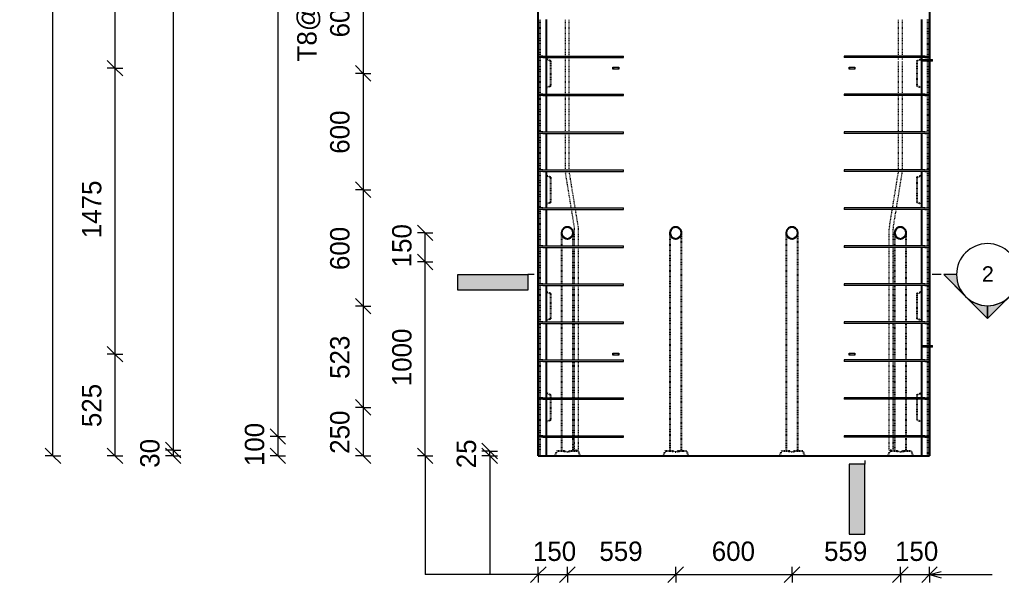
# Model space of a CAD drawing. Header units: millimetres. Extents: x 8200 to 32775, y -2059 to 19057.
# Drawn here: x 8200 to 13265, y -2047 to 855 of the extents above; entities that cross this region are included whole.
import ezdxf

# ---------------------------------------------------------------- set-up
doc = ezdxf.new("R2010")
doc.units = ezdxf.units.MM
doc.linetypes.add('Dash', pattern=[6.36, 3.18, -3.18])
for name, color, linetype, lineweight in [('A-ANNO-DIMS', 211, 'Continuous', 9), ('A-ANNO-DIMS-40', 211, 'Continuous', 9), ('A-DETL-THIN', 151, 'Continuous', 18), ('A-GENM', 13, 'Continuous', 18), ('A-WALL', 113, 'Continuous', 25), ('A-WALL-HDLN', 110, 'Dash', 25), ('G-ANNO-SYMB', 111, 'Continuous', 9), ('G-ANNO-TEXT', 231, 'Continuous', 9), ('S-RBAR', 171, 'Continuous', 18)]:
    doc.layers.add(name, color=color, linetype=linetype, lineweight=lineweight)
doc.styles.add('Arial', font='arial.ttf', dxfattribs={"height": 80})
doc.styles.add('Nirmala UI Semilight', font='NirmalaS.ttf', dxfattribs={"height": 100})
doc.dimstyles.new('Arrow_Filled_-_2_5_NI_UI', dxfattribs={"dimscale": 304.8, "dimtxt": 104.736395, "dimasz": 0.262467, "dimexe": 0.131234, "dimexo": 0.0625, "dimgap": 0.131234, "dimtad": 1, "dimdec": 0, "dimzin": 0, "dimdsep": 46, "dimtxsty": 'Nirmala UI Semilight', "dimblk1": 'OBLIQUE', "dimblk2": 'OBLIQUE', "dimsah": 1, "dimcen": 0.09, "dimazin": 0, "dimtfac": 1, "dimtdec": 4, "dimtix": 1, "dimtmove": 0, "dimatfit": 3, "dimfxl": 0.131234, "dimfxlon": 1, "dimtvp": 1, "dimtolj": 1, "dimtzin": 0, "dimarcsym": 2})

# ---------------------------------------------------------------- blocks, each defined once
blk = doc.blocks.new('RR spread anchor face based - RR-SA-2_5-150-1726819-Elevation Front')
at = {"layer": 'A-GENM'}
for p, q in [((11260.8, 3140), (11263.3, 3140)), ((11260.8, 3130), (11260.8, 3140)), ((11263.3, 3140), (11288.3, 3140)), ((11263.3, 3140), (11263.3, 3130)), ((11288.3, 3140), (11290.8, 3140)), ((11288.3, 3140), (11288.3, 3130)), ((11290.8, 3140), (11290.8, 3130)), ((11263.3, 3130), (11260.8, 3130)), ((11288.3, 3130), (11263.3, 3130)), ((11290.8, 3130), (11288.3, 3130))]:
    blk.add_line(p, q, dxfattribs=at)
blk = doc.blocks.new('RR spread anchor face based - RR-SA-3_0-200-V1-Elevation Front')
at = {"layer": 'A-GENM'}
for p, q in [((12853.9, 3140), (12903.8, 3140)), ((12903.8, 3140), (12908.8, 3140)), ((12903.8, 3130), (12903.8, 3140)), ((12908.8, 3130), (12908.8, 3140)), ((12903.8, 3130), (12853.9, 3130)), ((12908.8, 3130), (12903.8, 3130))]:
    blk.add_line(p, q, dxfattribs=at)
blk = doc.blocks.new('RR spread anchor face based - RR-SA-3_0-200-V2-Elevation Front')
at = {"layer": 'A-GENM'}
for p, q in [((12853.8, -825.1), (12903.8, -825.1)), ((12903.8, -835.1), (12853.8, -835.1)), ((12903.8, -825.1), (12908.8, -825.1)), ((12903.8, -835.1), (12903.8, -825.1)), ((12908.8, -835.1), (12903.8, -835.1)), ((12908.8, -835.1), (12908.8, -825.1))]:
    blk.add_line(p, q, dxfattribs=at)
blk = doc.blocks.new('Detail View - M_Section Tail - Filled Horizontal-14034-Elevation Front')
at = {"layer": 'G-ANNO-SYMB'}
blk.add_hatch(color=256, dxfattribs=at).paths.add_polyline_path([(10821, -540.3), (10821, -460.3), (10461, -460.3), (10461, -540.3)])
for p, q in [((10461, -540.3), (10461, -460.3)), ((10461, -460.3), (10821, -460.3)), ((10821, -460.3), (10821, -540.3)), ((10821, -540.3), (10461, -540.3))]:
    blk.add_line(p, q, dxfattribs=at)
blk = doc.blocks.new('Detail View - M_Section Head - Filled SHOP DWG-1002450-Elevation Front')
at = {"layer": 'G-ANNO-SYMB'}
h = blk.add_hatch(color=256, dxfattribs=at)
edge = h.paths.add_edge_path()
edge.add_line((12967.1, -460.3), (13033.4, -460.3))
edge.add_arc((13193.4, -460.3), 160, 180, 225)
edge.add_line((13080.2, -573.5), (12967.1, -460.3))
h = blk.add_hatch(color=256, dxfattribs=at)
edge = h.paths.add_edge_path()
edge.add_line((13419.6, -460.3), (13306.5, -573.5))
edge.add_arc((13193.4, -460.3), 160, 315, 360)
edge.add_line((13353.4, -460.3), (13419.6, -460.3))
h = blk.add_hatch(color=256, dxfattribs=at)
edge = h.paths.add_edge_path()
edge.add_line((13193.4, -686.6), (13080.2, -573.5))
edge.add_arc((13193.4, -460.3), 160, 225, 270)
edge.add_line((13193.4, -620.3), (13193.4, -686.6))
h = blk.add_hatch(color=256, dxfattribs=at)
edge = h.paths.add_edge_path()
edge.add_line((13193.4, -686.6), (13193.4, -620.3))
edge.add_arc((13193.4, -460.3), 160, 270, 315)
edge.add_line((13306.5, -573.5), (13193.4, -686.6))
for p, q in [((13193.4, -686.6), (12967.1, -460.3)), ((13033.4, -460.3), (12967.1, -460.3)), ((12967.1, -460.3), (13080.2, -573.5)), ((13033.4, -460.3), (12967.1, -460.3)), ((13193.4, -686.6), (13419.6, -460.3)), ((13306.5, -573.5), (13419.6, -460.3)), ((13353.4, -460.3), (13419.6, -460.3)), ((13419.6, -460.3), (13353.4, -460.3)), ((13080.2, -573.5), (13193.4, -686.6)), ((13193.4, -686.6), (13306.5, -573.5)), ((13193.4, -620.3), (13193.4, -686.6)), ((13193.4, -686.6), (13193.4, -620.3))]:
    blk.add_line(p, q, dxfattribs=at)
for start, end in [(360, 180), (180, 360), (180, 225), (315, 0), (225, 270), (270, 315)]:
    blk.add_arc((13193.4, -460.3), 160, start, end, dxfattribs=at)
blk = doc.blocks.new('DIMBLOCK13-Elevation Front')
at = {"layer": 'A-ANNO-DIMS-40'}
for p, q in [((10875.8, -2007.2), (10915.8, -1967.2)), ((10875.8, -2007.2), (10875.8, -1967.2)), ((11025.8, -2007.2), (11065.8, -1967.2)), ((11025.8, -2007.2), (11025.8, -1967.2)), ((10875.8, -2007.2), (10835.8, -2047.2)), ((10875.8, -2007.2), (11025.8, -2007.2)), ((10875.8, -2007.2), (10875.8, -2047.2)), ((11025.8, -2007.2), (10985.8, -2047.2)), ((11025.8, -2007.2), (11025.8, -2047.2))]:
    blk.add_line(p, q, dxfattribs=at)
at = {"layer": 'A-ANNO-DIMS-40', "color": 0, "insert": (10848, -1836.8), "char_height": 100, "width": 246.797, "attachment_point": 1, "line_spacing_factor": 1.142579, "style": 'Nirmala UI Semilight'}
blk.add_mtext('150', dxfattribs=at)
blk = doc.blocks.new('_Oblique')
at = {"color": 0, "linetype": 'ByBlock', "lineweight": -2}
blk.add_line((-0.5, -0.5), (0.5, 0.5), dxfattribs=at)
blk = doc.blocks.new('DIMBLOCK14-Elevation Front')
at = {"layer": 'A-ANNO-DIMS-40'}
for p, q in [((11025.8, -2007.2), (11065.8, -1967.2)), ((11025.8, -2007.2), (11025.8, -1967.2)), ((11584.8, -2007.2), (11624.8, -1967.2)), ((11584.8, -2007.2), (11584.8, -1967.2)), ((11025.8, -2007.2), (10985.8, -2047.2)), ((11025.8, -2007.2), (11584.8, -2007.2)), ((11025.8, -2007.2), (11025.8, -2047.2)), ((11584.8, -2007.2), (11544.8, -2047.2)), ((11584.8, -2007.2), (11584.8, -2047.2))]:
    blk.add_line(p, q, dxfattribs=at)
at = {"layer": 'A-ANNO-DIMS-40', "color": 0, "insert": (11191, -1836.8), "char_height": 100, "width": 274.219, "attachment_point": 1, "line_spacing_factor": 1.142579, "style": 'Nirmala UI Semilight'}
blk.add_mtext('559', dxfattribs=at)
blk = doc.blocks.new('DIMBLOCK15-Elevation Front')
at = {"layer": 'A-ANNO-DIMS-40'}
for p, q in [((11584.8, -2007.2), (11624.8, -1967.2)), ((11584.8, -2007.2), (11584.8, -1967.2)), ((12184.8, -2007.2), (12224.8, -1967.2)), ((12184.8, -2007.2), (12184.8, -1967.2)), ((11584.8, -2007.2), (11544.8, -2047.2)), ((11584.8, -2007.2), (12184.8, -2007.2)), ((11584.8, -2007.2), (11584.8, -2047.2)), ((12184.8, -2007.2), (12144.8, -2047.2)), ((12184.8, -2007.2), (12184.8, -2047.2))]:
    blk.add_line(p, q, dxfattribs=at)
at = {"layer": 'A-ANNO-DIMS-40', "color": 0, "insert": (11770.5, -1836.8), "char_height": 100, "width": 274.219, "attachment_point": 1, "line_spacing_factor": 1.142579, "style": 'Nirmala UI Semilight'}
blk.add_mtext('600', dxfattribs=at)
blk = doc.blocks.new('DIMBLOCK16-Elevation Front')
at = {"layer": 'A-ANNO-DIMS-40'}
for p, q in [((12184.8, -2007.2), (12224.8, -1967.2)), ((12184.8, -2007.2), (12184.8, -1967.2)), ((12743.8, -2007.2), (12783.8, -1967.2)), ((12743.8, -2007.2), (12743.8, -1967.2)), ((12184.8, -2007.2), (12144.8, -2047.2)), ((12184.8, -2007.2), (12743.8, -2007.2)), ((12184.8, -2007.2), (12184.8, -2047.2)), ((12743.8, -2007.2), (12703.8, -2047.2)), ((12743.8, -2007.2), (12743.8, -2047.2))]:
    blk.add_line(p, q, dxfattribs=at)
at = {"layer": 'A-ANNO-DIMS-40', "color": 0, "insert": (12350, -1836.8), "char_height": 100, "width": 274.219, "attachment_point": 1, "line_spacing_factor": 1.142579, "style": 'Nirmala UI Semilight'}
blk.add_mtext('559', dxfattribs=at)
blk = doc.blocks.new('DIMBLOCK17-Elevation Front')
at = {"layer": 'A-ANNO-DIMS-40'}
for p, q in [((12743.8, -2007.2), (12783.8, -1967.2)), ((12743.8, -2007.2), (12743.8, -1967.2)), ((12893.8, -2007.2), (12933.8, -1967.2)), ((12893.8, -2007.2), (12893.8, -1967.2)), ((12743.8, -2007.2), (12703.8, -2047.2)), ((12743.8, -2007.2), (12893.8, -2007.2)), ((12743.8, -2007.2), (12743.8, -2047.2)), ((12893.8, -2007.2), (12853.8, -2047.2)), ((12893.8, -2007.2), (12893.8, -2047.2))]:
    blk.add_line(p, q, dxfattribs=at)
at = {"layer": 'A-ANNO-DIMS-40', "color": 0, "insert": (12716, -1836.8), "char_height": 100, "width": 246.797, "attachment_point": 1, "line_spacing_factor": 1.142579, "style": 'Nirmala UI Semilight'}
blk.add_mtext('150', dxfattribs=at)
blk = doc.blocks.new('DIMBLOCK18-Elevation Front')
at = {"layer": 'A-ANNO-DIMS-40'}
for p, q in [((8372.1, 3700), (8332.1, 3740)), ((8372.1, 3700), (8332.1, 3700)), ((8372.1, -1395), (8372.1, 3700)), ((8372.1, 3700), (8412.1, 3660)), ((8372.1, 3700), (8412.1, 3700)), ((8372.1, -1395), (8332.1, -1355)), ((8372.1, -1395), (8332.1, -1395)), ((8372.1, -1395), (8412.1, -1435)), ((8372.1, -1395), (8412.1, -1395))]:
    blk.add_line(p, q, dxfattribs=at)
at = {"layer": 'A-ANNO-DIMS-40', "color": 0, "insert": (8201.7, 1000.2), "char_height": 100, "width": 365.625, "attachment_point": 1, "rotation": 90, "line_spacing_factor": 1.142579, "style": 'Nirmala UI Semilight'}
blk.add_mtext('5095', dxfattribs=at)
blk = doc.blocks.new('DIMBLOCK21-Elevation Front')
at = {"layer": 'A-ANNO-DIMS-40'}
for p, q in [((8692.1, 1660), (8652.1, 1700)), ((8692.1, 1660), (8652.1, 1660)), ((8692.1, 1660), (8692.1, 604.9)), ((8692.1, 1660), (8732.1, 1620)), ((8692.1, 1660), (8732.1, 1660)), ((8692.1, 604.9), (8652.1, 644.9)), ((8692.1, 604.9), (8652.1, 604.9)), ((8692.1, 604.9), (8732.1, 564.9)), ((8692.1, 604.9), (8732.1, 604.9))]:
    blk.add_line(p, q, dxfattribs=at)
at = {"layer": 'A-ANNO-DIMS-40', "color": 0, "insert": (8521.7, 991.5), "char_height": 100, "width": 338.203, "attachment_point": 1, "rotation": 90, "line_spacing_factor": 1.142579, "style": 'Nirmala UI Semilight'}
blk.add_mtext('1055', dxfattribs=at)
blk = doc.blocks.new('DIMBLOCK22-Elevation Front')
at = {"layer": 'A-ANNO-DIMS-40'}
for p, q in [((8692.1, 604.9), (8652.1, 644.9)), ((8692.1, 604.9), (8652.1, 604.9)), ((8692.1, 604.9), (8692.1, -870.1)), ((8692.1, 604.9), (8732.1, 564.9)), ((8692.1, 604.9), (8732.1, 604.9)), ((8692.1, -870.1), (8652.1, -830.1)), ((8692.1, -870.1), (8652.1, -870.1)), ((8692.1, -870.1), (8732.1, -910.1)), ((8692.1, -870.1), (8732.1, -870.1))]:
    blk.add_line(p, q, dxfattribs=at)
at = {"layer": 'A-ANNO-DIMS-40', "color": 0, "insert": (8521.7, -272.6), "char_height": 100, "width": 335.918, "attachment_point": 1, "rotation": 90, "line_spacing_factor": 1.142579, "style": 'Nirmala UI Semilight'}
blk.add_mtext('1475', dxfattribs=at)
blk = doc.blocks.new('DIMBLOCK23-Elevation Front')
at = {"layer": 'A-ANNO-DIMS-40'}
for p, q in [((8692.1, -870.1), (8652.1, -830.1)), ((8692.1, -870.1), (8652.1, -870.1)), ((8692.1, -870.1), (8692.1, -1395)), ((8692.1, -870.1), (8732.1, -910.1)), ((8692.1, -870.1), (8732.1, -870.1)), ((8692.1, -1395), (8652.1, -1355)), ((8692.1, -1395), (8652.1, -1395)), ((8692.1, -1395), (8732.1, -1435)), ((8692.1, -1395), (8732.1, -1395))]:
    blk.add_line(p, q, dxfattribs=at)
at = {"layer": 'A-ANNO-DIMS-40', "color": 0, "insert": (8521.7, -1246.8), "char_height": 100, "width": 274.219, "attachment_point": 1, "rotation": 90, "line_spacing_factor": 1.142579, "style": 'Nirmala UI Semilight'}
blk.add_mtext('525', dxfattribs=at)
blk = doc.blocks.new('DIMBLOCK24-Elevation Front')
at = {"layer": 'A-ANNO-DIMS-40'}
for p, q in [((10292.1, -395), (10252.1, -355)), ((10292.1, -395), (10252.1, -395)), ((10292.1, -1395), (10292.1, -395)), ((10292.1, -395), (10332.1, -435)), ((10292.1, -395), (10332.1, -395)), ((10292.1, -1395), (10252.1, -1355)), ((10292.1, -1395), (10252.1, -1395)), ((10292.1, -1395), (10332.1, -1435)), ((10292.1, -1395), (10332.1, -1395))]:
    blk.add_line(p, q, dxfattribs=at)
at = {"layer": 'A-ANNO-DIMS-40', "color": 0, "insert": (10121.7, -1035.9), "char_height": 100, "width": 338.203, "attachment_point": 1, "rotation": 90, "line_spacing_factor": 1.142579, "style": 'Nirmala UI Semilight'}
blk.add_mtext('1000', dxfattribs=at)
blk = doc.blocks.new('DIMBLOCK25-Elevation Front')
at = {"layer": 'A-ANNO-DIMS-40'}
for p, q in [((10292.1, -245), (10252.1, -205)), ((10292.1, -245), (10252.1, -245)), ((10292.1, -395), (10292.1, -245)), ((10292.1, -245), (10332.1, -285)), ((10292.1, -245), (10332.1, -245)), ((10292.1, -395), (10252.1, -355)), ((10292.1, -395), (10252.1, -395)), ((10292.1, -395), (10332.1, -435)), ((10292.1, -395), (10332.1, -395))]:
    blk.add_line(p, q, dxfattribs=at)
at = {"layer": 'A-ANNO-DIMS-40', "color": 0, "insert": (10121.7, -422.8), "char_height": 100, "width": 246.797, "attachment_point": 1, "rotation": 90, "line_spacing_factor": 1.142579, "style": 'Nirmala UI Semilight'}
blk.add_mtext('150', dxfattribs=at)
blk = doc.blocks.new('DIMBLOCK26-Elevation Front')
at = {"layer": 'A-ANNO-DIMS-40'}
for p, q in [((10625, -1370), (10585, -1330)), ((10625, -1395), (10585, -1355)), ((10625, -1370), (10585, -1370)), ((10625, -1395), (10585, -1395)), ((10625, -1395), (10625, -1370)), ((10625, -1370), (10665, -1410)), ((10625, -1370), (10665, -1370)), ((10625, -1395), (10665, -1435)), ((10625, -1395), (10665, -1395))]:
    blk.add_line(p, q, dxfattribs=at)
at = {"layer": 'A-ANNO-DIMS-40', "color": 0, "insert": (10454.5, -1458.7), "char_height": 100, "width": 182.813, "attachment_point": 1, "rotation": 90, "line_spacing_factor": 1.142579, "style": 'Nirmala UI Semilight'}
blk.add_mtext('25', dxfattribs=at)
blk = doc.blocks.new('DIMBLOCK28-Elevation Front')
at = {"layer": 'A-ANNO-DIMS-40'}
for p, q in [((9532.1, 3600), (9492.1, 3640)), ((9532.1, 3600), (9492.1, 3600)), ((9532.1, 3600), (9532.1, -1295)), ((9532.1, 3600), (9572.1, 3560)), ((9532.1, 3600), (9572.1, 3600)), ((9532.1, -1295), (9492.1, -1255)), ((9532.1, -1295), (9492.1, -1295)), ((9532.1, -1295), (9572.1, -1335)), ((9532.1, -1295), (9572.1, -1295))]:
    blk.add_line(p, q, dxfattribs=at)
at = {"layer": 'A-ANNO-DIMS-40', "color": 0, "char_height": 100, "attachment_point": 1, "rotation": 90, "line_spacing_factor": 1.142579, "style": 'Nirmala UI Semilight'}
for s, insert, width in [('T8@200mm C/C', (9632.1, 639.3), 1231.7), ('4895', (9361.7, 999.2), 367.91)]:
    blk.add_mtext(s, dxfattribs=dict(at, insert=insert, width=width))
blk = doc.blocks.new('DIMBLOCK29-Elevation Front')
at = {"layer": 'A-ANNO-DIMS-40'}
for p, q in [((9532.1, -1295), (9492.1, -1255)), ((9532.1, -1295), (9492.1, -1295)), ((9532.1, -1295), (9532.1, -1395)), ((9532.1, -1295), (9572.1, -1335)), ((9532.1, -1295), (9572.1, -1295)), ((9532.1, -1395), (9492.1, -1355)), ((9532.1, -1395), (9492.1, -1395)), ((9532.1, -1395), (9572.1, -1435)), ((9532.1, -1395), (9572.1, -1395))]:
    blk.add_line(p, q, dxfattribs=at)
at = {"layer": 'A-ANNO-DIMS-40', "color": 0, "insert": (9361.7, -1447.8), "char_height": 100, "width": 246.797, "attachment_point": 1, "rotation": 90, "line_spacing_factor": 1.142579, "style": 'Nirmala UI Semilight'}
blk.add_mtext('100', dxfattribs=at)
blk = doc.blocks.new('DIMBLOCK48-Elevation Front')
at = {"layer": 'A-ANNO-DIMS-40'}
for p, q in [((9972.1, 1177.5), (9932.1, 1217.5)), ((9972.1, 1177.5), (9932.1, 1177.5)), ((9972.1, 1177.5), (9972.1, 577.5)), ((9972.1, 1177.5), (10012.1, 1137.5)), ((9972.1, 1177.5), (10012.1, 1177.5)), ((9972.1, 577.5), (9932.1, 617.5)), ((9972.1, 577.5), (9932.1, 577.5)), ((9972.1, 577.5), (10012.1, 537.5)), ((9972.1, 577.5), (10012.1, 577.5))]:
    blk.add_line(p, q, dxfattribs=at)
at = {"layer": 'A-ANNO-DIMS-40', "color": 0, "insert": (9801.7, 763.2), "char_height": 100, "width": 274.219, "attachment_point": 1, "rotation": 90, "line_spacing_factor": 1.142579, "style": 'Nirmala UI Semilight'}
blk.add_mtext('600', dxfattribs=at)
blk = doc.blocks.new('DIMBLOCK49-Elevation Front')
at = {"layer": 'A-ANNO-DIMS-40'}
for p, q in [((9972.1, 577.5), (9932.1, 617.5)), ((9972.1, 577.5), (9932.1, 577.5)), ((9972.1, 577.5), (9972.1, -22.5)), ((9972.1, 577.5), (10012.1, 537.5)), ((9972.1, 577.5), (10012.1, 577.5)), ((9972.1, -22.5), (9932.1, 17.5)), ((9972.1, -22.5), (9932.1, -22.5)), ((9972.1, -22.5), (10012.1, -62.5)), ((9972.1, -22.5), (10012.1, -22.5))]:
    blk.add_line(p, q, dxfattribs=at)
at = {"layer": 'A-ANNO-DIMS-40', "color": 0, "insert": (9801.7, 163.2), "char_height": 100, "width": 274.219, "attachment_point": 1, "rotation": 90, "line_spacing_factor": 1.142579, "style": 'Nirmala UI Semilight'}
blk.add_mtext('600', dxfattribs=at)
blk = doc.blocks.new('DIMBLOCK50-Elevation Front')
at = {"layer": 'A-ANNO-DIMS-40'}
for p, q in [((9972.1, -22.5), (9932.1, 17.5)), ((9972.1, -22.5), (9932.1, -22.5)), ((9972.1, -22.5), (9972.1, -622.5)), ((9972.1, -22.5), (10012.1, -62.5)), ((9972.1, -22.5), (10012.1, -22.5)), ((9972.1, -622.5), (9932.1, -582.5)), ((9972.1, -622.5), (9932.1, -622.5)), ((9972.1, -622.5), (10012.1, -662.5)), ((9972.1, -622.5), (10012.1, -622.5))]:
    blk.add_line(p, q, dxfattribs=at)
at = {"layer": 'A-ANNO-DIMS-40', "color": 0, "insert": (9801.7, -436.8), "char_height": 100, "width": 274.219, "attachment_point": 1, "rotation": 90, "line_spacing_factor": 1.142579, "style": 'Nirmala UI Semilight'}
blk.add_mtext('600', dxfattribs=at)
blk = doc.blocks.new('DIMBLOCK51-Elevation Front')
at = {"layer": 'A-ANNO-DIMS-40'}
for p, q in [((9972.1, -622.5), (9932.1, -582.5)), ((9972.1, -622.5), (9932.1, -622.5)), ((9972.1, -622.5), (9972.1, -1145)), ((9972.1, -622.5), (10012.1, -662.5)), ((9972.1, -622.5), (10012.1, -622.5)), ((9972.1, -1145), (9932.1, -1105)), ((9972.1, -1145), (9932.1, -1145)), ((9972.1, -1145), (10012.1, -1185)), ((9972.1, -1145), (10012.1, -1145))]:
    blk.add_line(p, q, dxfattribs=at)
at = {"layer": 'A-ANNO-DIMS-40', "color": 0, "insert": (9801.7, -998), "char_height": 100, "width": 274.219, "attachment_point": 1, "rotation": 90, "line_spacing_factor": 1.142579, "style": 'Nirmala UI Semilight'}
blk.add_mtext('523', dxfattribs=at)
blk = doc.blocks.new('DIMBLOCK52-Elevation Front')
at = {"layer": 'A-ANNO-DIMS-40'}
for p, q in [((9972.1, -1145), (9932.1, -1105)), ((9972.1, -1145), (9932.1, -1145)), ((9972.1, -1145), (9972.1, -1395)), ((9972.1, -1145), (10012.1, -1185)), ((9972.1, -1145), (10012.1, -1145)), ((9972.1, -1395), (9932.1, -1355)), ((9972.1, -1395), (9932.1, -1395)), ((9972.1, -1395), (10012.1, -1435)), ((9972.1, -1395), (10012.1, -1395))]:
    blk.add_line(p, q, dxfattribs=at)
at = {"layer": 'A-ANNO-DIMS-40', "color": 0, "insert": (9801.7, -1384.3), "char_height": 100, "width": 274.219, "attachment_point": 1, "rotation": 90, "line_spacing_factor": 1.142579, "style": 'Nirmala UI Semilight'}
blk.add_mtext('250', dxfattribs=at)
blk = doc.blocks.new('DIMBLOCK59-Elevation Front')
at = {"layer": 'A-ANNO-DIMS-40'}
for p, q in [((8992.1, 3700), (8952.1, 3740)), ((8992.1, 3700), (8952.1, 3700)), ((8992.1, 3700), (8992.1, -1365)), ((8992.1, 3700), (9032.1, 3660)), ((8992.1, 3700), (9032.1, 3700)), ((8992.1, -1365), (8952.1, -1325)), ((8992.1, -1365), (8952.1, -1365)), ((8992.1, -1365), (9032.1, -1405)), ((8992.1, -1365), (9032.1, -1365))]:
    blk.add_line(p, q, dxfattribs=at)
at = {"layer": 'A-ANNO-DIMS-40', "color": 0, "insert": (8821.7, 1015.2), "char_height": 100, "width": 365.625, "attachment_point": 1, "rotation": 90, "line_spacing_factor": 1.142579, "style": 'Nirmala UI Semilight'}
blk.add_mtext('5065', dxfattribs=at)
blk = doc.blocks.new('DIMBLOCK60-Elevation Front')
at = {"layer": 'A-ANNO-DIMS-40'}
for p, q in [((8992.1, -1365), (8952.1, -1325)), ((8992.1, -1395), (8952.1, -1355)), ((8992.1, -1365), (8952.1, -1365)), ((8992.1, -1365), (8992.1, -1395)), ((8992.1, -1365), (9032.1, -1405)), ((8992.1, -1365), (9032.1, -1365)), ((8992.1, -1395), (8952.1, -1395)), ((8992.1, -1395), (9032.1, -1435)), ((8992.1, -1395), (9032.1, -1395))]:
    blk.add_line(p, q, dxfattribs=at)
at = {"layer": 'A-ANNO-DIMS-40', "color": 0, "insert": (8821.7, -1456.2), "char_height": 100, "width": 182.813, "attachment_point": 1, "rotation": 90, "line_spacing_factor": 1.142579, "style": 'Nirmala UI Semilight'}
blk.add_mtext('30', dxfattribs=at)

msp = doc.modelspace()

# ---------------------------------------------------------------- linework, layer by layer
at = {"layer": 'A-DETL-THIN'}
for p, q in [((10292.1, -1395), (10292.1, -2007.2)), ((10625, -1395), (10625, -2007.2)), ((10875.8, -2007.2), (10292.1, -2007.2))]:
    msp.add_line(p, q, dxfattribs=at)
at = {"layer": 'A-WALL'}
for p, q in [((10875.8, -1395), (10875.8, 3660)), ((12893.8, 1655), (12893.8, 649.9)), ((10915.8, 854.8), (10915.8, 667)), ((12853.8, 667), (12853.8, 854.8)), ((10915.8, 659), (10915.8, 471.2)), ((12853.8, 471.2), (12853.8, 659)), ((12893.8, 639.9), (12893.8, -825.1)), ((10915.8, 463.2), (10915.8, 275.4)), ((12853.8, 275.4), (12853.8, 463.2)), ((10915.8, 267.4), (10915.8, 79.6)), ((12853.8, 79.6), (12853.8, 267.4)), ((10915.8, 71.6), (10915.8, -116.2)), ((12853.8, -116.2), (12853.8, 71.6)), ((10915.8, -124.2), (10915.8, -312)), ((12853.8, -312), (12853.8, -124.2)), ((10915.8, -320), (10915.8, -507.8)), ((12853.8, -507.8), (12853.8, -320)), ((10915.8, -515.8), (10915.8, -703.6)), ((12853.8, -703.6), (12853.8, -515.8)), ((10915.8, -711.6), (10915.8, -899.4)), ((12853.8, -899.4), (12853.8, -711.6)), ((12893.8, -835.1), (12893.8, -1395)), ((10915.8, -907.4), (10915.8, -1095.2)), ((12853.8, -1095.2), (12853.8, -907.4)), ((10915.8, -1103.2), (10915.8, -1291)), ((12853.8, -1291), (12853.8, -1103.2)), ((10915.8, -1299), (10915.8, -1395)), ((12853.8, -1395), (12853.8, -1299)), ((10875.8, -1395), (12893.8, -1395))]:
    msp.add_line(p, q, dxfattribs=at)
at = {"layer": 'A-WALL', "flags": 128}
for points in [[(11025.8, -215), (11010.8, -219), (10999.8, -230.1), (10995.8, -245)], [(10995.8, -245), (10999.8, -260), (11010.9, -271), (11025.8, -275)], [(11055.8, -245), (11051.8, -230), (11040.7, -219), (11025.8, -215)], [(11025.8, -275), (11040.8, -271), (11051.8, -259.9), (11055.8, -245)], [(11055.8, -250.1), (11055.8, -245.1), (11055.8, -245)], [(11584.8, -215), (11569.8, -219), (11558.8, -230.1), (11554.8, -245)], [(11554.8, -245), (11558.8, -260), (11569.9, -271), (11584.8, -275)], [(11614.8, -245), (11610.8, -230), (11599.7, -219), (11584.8, -215)], [(11584.8, -275), (11599.8, -271), (11610.8, -259.9), (11614.8, -245)], [(11614.8, -250.1), (11614.8, -245.1), (11614.8, -245)], [(12184.8, -215), (12169.8, -219), (12158.8, -230.1), (12154.8, -245)], [(12154.8, -245), (12158.8, -260), (12169.9, -271), (12184.8, -275)], [(12214.8, -245), (12210.8, -230), (12199.7, -219), (12184.8, -215)], [(12184.8, -275), (12199.8, -271), (12210.8, -259.9), (12214.8, -245)], [(12214.8, -250.1), (12214.8, -245.1), (12214.8, -245)], [(12743.8, -215), (12728.8, -219), (12717.8, -230.1), (12713.8, -245)], [(12713.8, -245), (12717.8, -260), (12728.9, -271), (12743.8, -275)], [(12773.8, -245), (12769.8, -230), (12758.7, -219), (12743.8, -215)], [(12743.8, -275), (12758.8, -271), (12769.8, -259.9), (12773.8, -245)], [(12773.8, -250.1), (12773.8, -245.1), (12773.8, -245)]]:
    msp.add_lwpolyline(points, dxfattribs=at)
at = {"layer": 'A-WALL'}
for centre, start, end in [((11025.8, -245), 150.6728, 179.6194), ((11025.8, -245), 180.4246, 209.7233), ((11025.8, -245), 120.8303, 149.6053), ((11025.8, -245), 90.7225, 119.4223), ((11025.8, -245), 61.0187, 89.2664), ((11025.8, -245), 30.8311, 59.6045), ((11025.8, -245), 0.3778, 29.7706), ((11025.8, -245), 330.719, 359.5722), ((11584.8, -245), 150.6728, 179.6194), ((11584.8, -245), 180.4246, 209.7233), ((11584.8, -245), 120.8303, 149.6053), ((11584.8, -245), 90.7225, 119.4223), ((11584.8, -245), 61.0187, 89.2664), ((11584.8, -245), 30.8311, 59.6045), ((11584.8, -245), 0.3778, 29.7706), ((11584.8, -245), 330.719, 359.5722), ((12184.8, -245), 150.6728, 179.6194), ((12184.8, -245), 180.4246, 209.7233), ((12184.8, -245), 120.8303, 149.6053), ((12184.8, -245), 90.7225, 119.4223), ((12184.8, -245), 61.0187, 89.2664), ((12184.8, -245), 30.8311, 59.6045), ((12184.8, -245), 0.3778, 29.7706), ((12184.8, -245), 330.719, 359.5722), ((12743.8, -245), 150.6728, 179.6194), ((12743.8, -245), 180.4246, 209.7233), ((12743.8, -245), 120.8303, 149.6053), ((12743.8, -245), 90.7225, 119.4223), ((12743.8, -245), 61.0187, 89.2664), ((12743.8, -245), 30.8311, 59.6045), ((12743.8, -245), 0.3778, 29.7706), ((12743.8, -245), 330.719, 359.5722), ((11025.8, -245), 210.813, 239.6231), ((11025.8, -245), 241.0171, 269.268), ((11025.8, -245), 270.7209, 299.4239), ((11025.8, -245), 300.812, 329.6241), ((11584.8, -245), 210.813, 239.6231), ((11584.8, -245), 241.0171, 269.268), ((11584.8, -245), 270.7209, 299.4239), ((11584.8, -245), 300.812, 329.6241), ((12184.8, -245), 210.813, 239.6231), ((12184.8, -245), 241.0171, 269.268), ((12184.8, -245), 270.7209, 299.4239), ((12184.8, -245), 300.812, 329.6241), ((12743.8, -245), 210.813, 239.6231), ((12743.8, -245), 241.0171, 269.268), ((12743.8, -245), 270.7209, 299.4239), ((12743.8, -245), 300.812, 329.6241)]:
    msp.add_arc(centre, 30, start, end, dxfattribs=at)
at = {"layer": 'A-WALL-HDLN'}
for p, q in [((10885.8, 667), (10885.8, 854.8)), ((12883.8, 854.8), (12883.8, 667)), ((10885.8, 471.2), (10885.8, 659)), ((12883.8, 659), (12883.8, 649.9)), ((10915.9, 652.5), (10940.8, 642.5)), ((10940.8, 512.5), (10940.8, 642.5)), ((12828.8, 642.5), (12853.8, 652.5)), ((12828.8, 642.5), (12828.8, 512.5)), ((12883.8, 649.8), (12883.8, 639.9)), ((12883.8, 639.8), (12883.8, 471.2)), ((12893.8, 649.8), (12893.8, 639.9)), ((10940.8, 512.5), (10915.9, 502.5)), ((12853.8, 502.5), (12828.8, 512.5)), ((10885.8, 275.4), (10885.8, 463.2)), ((12883.8, 463.2), (12883.8, 275.4)), ((10885.8, 79.6), (10885.8, 267.4)), ((12883.8, 267.4), (12883.8, 79.6)), ((10885.8, -116.2), (10885.8, 71.6)), ((10915.9, 52.5), (10940.8, 42.5)), ((12828.8, 42.5), (12853.8, 52.5)), ((12883.8, 71.6), (12883.8, -116.2)), ((10940.8, -87.5), (10940.8, 42.5)), ((12828.8, 42.5), (12828.8, -87.5)), ((10940.8, -87.5), (10915.9, -97.5)), ((12853.8, -97.5), (12828.8, -87.5)), ((10885.8, -312), (10885.8, -124.2)), ((12883.8, -124.2), (12883.8, -312)), ((10885.8, -507.8), (10885.8, -320)), ((10995.8, -335), (10995.8, -507.8)), ((11055.8, -507.8), (11055.8, -320)), ((11554.8, -335), (11554.8, -1370)), ((11614.8, -1370), (11614.8, -335)), ((12154.8, -335), (12154.8, -1370)), ((12214.8, -1370), (12214.8, -335)), ((12713.8, -335), (12713.8, -507.8)), ((12773.8, -507.8), (12773.8, -320)), ((12883.8, -320), (12883.8, -507.8)), ((10885.8, -703.6), (10885.8, -515.8)), ((10915.9, -547.5), (10940.8, -557.5)), ((10995.8, -515.8), (10995.8, -703.6)), ((11055.8, -703.6), (11055.8, -515.8)), ((12713.8, -515.8), (12713.8, -703.6)), ((12773.8, -703.6), (12773.8, -515.8)), ((12828.8, -557.5), (12853.8, -547.5)), ((12883.8, -515.8), (12883.8, -703.6)), ((10940.8, -687.5), (10940.8, -557.5)), ((12828.8, -557.5), (12828.8, -687.5)), ((10940.8, -687.5), (10915.9, -697.5)), ((12853.8, -697.5), (12828.8, -687.5)), ((10885.8, -899.4), (10885.8, -711.6)), ((10995.8, -711.6), (10995.8, -899.4)), ((11055.8, -899.4), (11055.8, -711.6)), ((12713.8, -711.6), (12713.8, -899.4)), ((12773.8, -899.4), (12773.8, -711.6)), ((12883.8, -711.6), (12883.8, -825.1)), ((12883.8, -825.2), (12883.8, -835.1)), ((12883.8, -835.2), (12883.8, -899.4)), ((12893.8, -825.2), (12893.8, -835.1)), ((10885.8, -1095.2), (10885.8, -907.4)), ((10995.8, -907.4), (10995.8, -1095.2)), ((11055.8, -1095.2), (11055.8, -907.4)), ((12713.8, -907.4), (12713.8, -1095.2)), ((12773.8, -1095.2), (12773.8, -907.4)), ((12883.8, -907.4), (12883.8, -1095.2)), ((10885.8, -1291), (10885.8, -1103.2)), ((10915.9, -1070), (10940.8, -1080)), ((10940.8, -1095.2), (10940.8, -1080)), ((10940.8, -1210), (10940.8, -1103.2)), ((10995.8, -1103.2), (10995.8, -1291)), ((11055.8, -1291), (11055.8, -1103.2)), ((12713.8, -1103.2), (12713.8, -1291)), ((12773.8, -1291), (12773.8, -1103.2)), ((12828.8, -1080), (12853.8, -1070)), ((12828.8, -1080), (12828.8, -1095.2)), ((12828.8, -1103.2), (12828.8, -1210)), ((12883.8, -1103.2), (12883.8, -1291)), ((10940.8, -1210), (10915.9, -1220)), ((12853.8, -1220), (12828.8, -1210)), ((10885.8, -1395), (10885.8, -1299)), ((10995.8, -1299), (10995.8, -1370)), ((11055.8, -1370), (11055.8, -1299)), ((12713.8, -1299), (12713.8, -1370)), ((12773.8, -1370), (12773.8, -1299)), ((12883.8, -1299), (12883.8, -1395)), ((10970.8, -1370), (10960.8, -1395)), ((11013.8, -1370), (10970.8, -1370)), ((11007.2, -1370), (11013.8, -1370)), ((11037.8, -1370), (11044.4, -1370)), ((11080.8, -1370), (11037.8, -1370)), ((11080.8, -1370), (11090.8, -1395)), ((11529.8, -1370), (11519.8, -1395)), ((11572.8, -1370), (11529.8, -1370)), ((11566.2, -1370), (11572.8, -1370)), ((11596.8, -1370), (11603.4, -1370)), ((11639.8, -1370), (11596.8, -1370)), ((11639.8, -1370), (11649.8, -1395)), ((12129.8, -1370), (12119.8, -1395)), ((12172.8, -1370), (12129.8, -1370)), ((12166.2, -1370), (12172.8, -1370)), ((12196.8, -1370), (12203.4, -1370)), ((12239.8, -1370), (12196.8, -1370)), ((12239.8, -1370), (12249.8, -1395)), ((12688.8, -1370), (12678.8, -1395)), ((12731.8, -1370), (12688.8, -1370)), ((12725.2, -1370), (12731.8, -1370)), ((12755.8, -1370), (12762.4, -1370)), ((12798.8, -1370), (12755.8, -1370)), ((12798.8, -1370), (12808.8, -1395))]:
    msp.add_line(p, q, dxfattribs=at)
at = {"layer": 'A-WALL-HDLN', "flags": 128}
for points in [[(10995.8, -245.4), (10995.8, -249.1), (10995.8, -261), (10995.8, -279.7), (10995.8, -303.4), (10995.8, -312)], [(11055.8, -312), (11055.8, -308.1), (11055.8, -283.7), (11055.8, -264), (11055.8, -250.7), (11055.8, -250.1)], [(11554.8, -245.4), (11554.8, -249.1), (11554.8, -261), (11554.8, -279.7), (11554.8, -303.4), (11554.8, -330), (11554.8, -335)], [(11614.8, -335), (11614.8, -308.1), (11614.8, -283.7), (11614.8, -264), (11614.8, -250.7), (11614.8, -250.1)], [(12154.8, -245.4), (12154.8, -249.1), (12154.8, -261), (12154.8, -279.7), (12154.8, -303.4), (12154.8, -330), (12154.8, -335)], [(12214.8, -335), (12214.8, -308.1), (12214.8, -283.7), (12214.8, -264), (12214.8, -250.7), (12214.8, -250.1)], [(12713.8, -245.4), (12713.8, -249.1), (12713.8, -261), (12713.8, -279.7), (12713.8, -303.4), (12713.8, -312)], [(12773.8, -312), (12773.8, -308.1), (12773.8, -283.7), (12773.8, -264), (12773.8, -250.7), (12773.8, -250.1)], [(10995.8, -320), (10995.8, -330), (10995.8, -335)], [(12713.8, -320), (12713.8, -330), (12713.8, -335)], [(11025.8, -1376.3), (11022.7, -1375.9), (11019.7, -1374.7), (11016.7, -1372.7), (11013.8, -1370)], [(11037.8, -1370), (11034.9, -1372.7), (11031.9, -1374.7), (11028.9, -1375.9), (11025.8, -1376.3)], [(11584.8, -1376.3), (11581.7, -1375.9), (11578.7, -1374.7), (11575.7, -1372.7), (11572.8, -1370)], [(11596.8, -1370), (11593.9, -1372.7), (11590.9, -1374.7), (11587.9, -1375.9), (11584.8, -1376.3)], [(12184.8, -1376.3), (12181.7, -1375.9), (12178.7, -1374.7), (12175.7, -1372.7), (12172.8, -1370)], [(12196.8, -1370), (12193.9, -1372.7), (12190.9, -1374.7), (12187.9, -1375.9), (12184.8, -1376.3)], [(12743.8, -1376.3), (12740.7, -1375.9), (12737.7, -1374.7), (12734.7, -1372.7), (12731.8, -1370)], [(12755.8, -1370), (12752.9, -1372.7), (12749.9, -1374.7), (12746.9, -1375.9), (12743.8, -1376.3)]]:
    msp.add_lwpolyline(points, dxfattribs=at)
at = {"layer": 'G-ANNO-SYMB'}
for p, q in [((10854.2, -460.3), (10821, -460.3)), ((12953.4, -460.3), (12907.8, -460.3)), ((12559.7, -1419.1), (12559.7, -1438.1))]:
    msp.add_line(p, q, dxfattribs=at)
at = {"layer": 'G-ANNO-TEXT', "color": 10}
for q in [(12953.6, -1991.4), (12953.6, -2023.6), (13216.6, -2007.5)]:
    msp.add_line((12893.6, -2007.5), q, dxfattribs=at)
at = {"layer": 'S-RBAR', "linetype": 'Dash'}
for p, q in [((11015.8, 667), (11015.8, 854.8)), ((11035.8, 667), (11035.8, 854.8)), ((12733.8, 667), (12733.8, 854.8)), ((12753.8, 667), (12753.8, 854.8)), ((11015.8, 471.2), (11015.8, 659)), ((11035.8, 471.2), (11035.8, 659)), ((12733.8, 649.9), (12733.8, 659)), ((12753.8, 649.9), (12753.8, 659)), ((12733.8, 471.2), (12733.8, 639.9)), ((12753.8, 471.2), (12753.8, 639.9)), ((11015.8, 275.4), (11015.8, 463.2)), ((11035.8, 275.4), (11035.8, 463.2)), ((12733.8, 275.4), (12733.8, 463.2)), ((12753.8, 275.4), (12753.8, 463.2)), ((11015.8, 79.6), (11015.8, 267.4)), ((11035.8, 79.6), (11035.8, 267.4)), ((12733.8, 79.6), (12733.8, 267.4)), ((12753.8, 79.6), (12753.8, 267.4)), ((11046, -116.2), (11016.7, 63)), ((11066.3, -116.2), (11036.4, 66.3)), ((12703.3, -116.2), (12733.2, 66.3)), ((12723.6, -116.2), (12752.9, 63)), ((11062.4, -216.1), (11047.3, -124.2)), ((11082.1, -212.8), (11067.6, -124.2)), ((12687.5, -212.8), (12702, -124.2)), ((12707.2, -216.1), (12722.3, -124.2)), ((11063, -312), (11063, -223.3)), ((11083, -312), (11083, -223.3)), ((12686.6, -312), (12686.6, -223.4)), ((12706.6, -312), (12706.6, -223.4)), ((11063, -507.8), (11063, -320)), ((11083, -507.8), (11083, -320)), ((12686.6, -507.8), (12686.6, -320)), ((12706.6, -507.8), (12706.6, -320)), ((11063, -703.6), (11063, -515.8)), ((11083, -703.6), (11083, -515.8)), ((12686.6, -703.6), (12686.6, -515.8)), ((12706.6, -703.6), (12706.6, -515.8)), ((11063, -899.4), (11063, -711.6)), ((11083, -899.4), (11083, -711.6)), ((12686.6, -899.4), (12686.6, -711.6)), ((12706.6, -899.4), (12706.6, -711.6)), ((11063, -1095.2), (11063, -907.4)), ((11083, -1095.2), (11083, -907.4)), ((12686.6, -1095.2), (12686.6, -907.4)), ((12706.6, -1095.2), (12706.6, -907.4)), ((11063, -1291), (11063, -1103.2)), ((11083, -1291), (11083, -1103.2)), ((12686.6, -1291), (12686.6, -1103.2)), ((12706.6, -1291), (12706.6, -1103.2)), ((11063, -1365), (11063, -1299)), ((11083, -1365), (11083, -1299)), ((12686.6, -1365), (12686.6, -1299)), ((12706.6, -1365), (12706.6, -1299)), ((11083, -1365), (11063, -1365)), ((12706.6, -1365), (12686.6, -1365))]:
    msp.add_line(p, q, dxfattribs=at)
at = {"layer": 'S-RBAR'}
for p, q in [((10899.8, 667), (10879.8, 667)), ((10899.8, 659), (10879.8, 659)), ((10899.8, 667), (11315.8, 667)), ((10899.8, 659), (11315.8, 659)), ((11315.8, 659), (11315.8, 667)), ((12869.8, 667), (12453.8, 667)), ((12453.8, 667), (12453.8, 659)), ((12869.8, 659), (12453.8, 659)), ((12869.8, 667), (12889.8, 667)), ((12869.8, 659), (12889.8, 659)), ((10899.8, 471.2), (10879.8, 471.2)), ((10899.8, 463.2), (10879.8, 463.2)), ((10899.8, 471.2), (11315.8, 471.2)), ((10899.8, 463.2), (11315.8, 463.2)), ((11315.8, 463.2), (11315.8, 471.2)), ((12869.8, 471.2), (12453.8, 471.2)), ((12453.8, 471.2), (12453.8, 463.2)), ((12869.8, 463.2), (12453.8, 463.2)), ((12869.8, 471.2), (12889.8, 471.2)), ((12869.8, 463.2), (12889.8, 463.2)), ((10899.8, 275.4), (10879.8, 275.4)), ((10899.8, 267.4), (10879.8, 267.4)), ((10899.8, 275.4), (11315.8, 275.4)), ((10899.8, 267.4), (11315.8, 267.4)), ((11315.8, 267.4), (11315.8, 275.4)), ((12869.8, 275.4), (12453.8, 275.4)), ((12453.8, 275.4), (12453.8, 267.4)), ((12869.8, 267.4), (12453.8, 267.4)), ((12869.8, 275.4), (12889.8, 275.4)), ((12869.8, 267.4), (12889.8, 267.4)), ((10899.8, 79.6), (10879.8, 79.6)), ((10899.8, 71.6), (10879.8, 71.6)), ((10899.8, 79.6), (11315.8, 79.6)), ((10899.8, 71.6), (11315.8, 71.6)), ((11315.8, 71.6), (11315.8, 79.6)), ((12869.8, 79.6), (12453.8, 79.6)), ((12453.8, 79.6), (12453.8, 71.6)), ((12869.8, 71.6), (12453.8, 71.6)), ((12869.8, 79.6), (12889.8, 79.6)), ((12869.8, 71.6), (12889.8, 71.6)), ((10899.8, -116.2), (10879.8, -116.2)), ((10899.8, -124.2), (10879.8, -124.2)), ((10899.8, -116.2), (11315.8, -116.2)), ((10899.8, -124.2), (11315.8, -124.2)), ((11315.8, -124.2), (11315.8, -116.2)), ((12869.8, -116.2), (12453.8, -116.2)), ((12453.8, -116.2), (12453.8, -124.2)), ((12869.8, -124.2), (12453.8, -124.2)), ((12869.8, -116.2), (12889.8, -116.2)), ((12869.8, -124.2), (12889.8, -124.2)), ((10899.8, -312), (10879.8, -312)), ((10899.8, -320), (10879.8, -320)), ((10899.8, -312), (11315.8, -312)), ((10899.8, -320), (11315.8, -320)), ((11315.8, -320), (11315.8, -312)), ((12869.8, -312), (12453.8, -312)), ((12453.8, -312), (12453.8, -320)), ((12869.8, -320), (12453.8, -320)), ((12869.8, -312), (12889.8, -312)), ((12869.8, -320), (12889.8, -320)), ((10899.8, -507.8), (10879.8, -507.8)), ((10899.8, -515.8), (10879.8, -515.8)), ((10899.8, -507.8), (11315.8, -507.8)), ((10899.8, -515.8), (11315.8, -515.8)), ((11315.8, -515.8), (11315.8, -507.8)), ((12869.8, -507.8), (12453.8, -507.8)), ((12453.8, -507.8), (12453.8, -515.8)), ((12869.8, -515.8), (12453.8, -515.8)), ((12869.8, -507.8), (12889.8, -507.8)), ((12869.8, -515.8), (12889.8, -515.8)), ((10899.8, -703.6), (10879.8, -703.6)), ((10899.8, -703.6), (11315.8, -703.6)), ((11315.8, -711.6), (11315.8, -703.6)), ((12869.8, -703.6), (12453.8, -703.6)), ((12453.8, -703.6), (12453.8, -711.6)), ((12869.8, -703.6), (12889.8, -703.6)), ((10899.8, -711.6), (10879.8, -711.6)), ((10899.8, -711.6), (11315.8, -711.6)), ((12869.8, -711.6), (12453.8, -711.6)), ((12869.8, -711.6), (12889.8, -711.6)), ((10899.8, -899.4), (10879.8, -899.4)), ((10899.8, -907.4), (10879.8, -907.4)), ((10899.8, -899.4), (11315.8, -899.4)), ((10899.8, -907.4), (11315.8, -907.4)), ((11315.8, -907.4), (11315.8, -899.4)), ((12869.8, -899.4), (12453.8, -899.4)), ((12453.8, -899.4), (12453.8, -907.4)), ((12869.8, -907.4), (12453.8, -907.4)), ((12869.8, -899.4), (12889.8, -899.4)), ((12869.8, -907.4), (12889.8, -907.4)), ((10899.8, -1095.2), (10879.8, -1095.2)), ((10899.8, -1103.2), (10879.8, -1103.2)), ((10899.8, -1095.2), (11315.8, -1095.2)), ((10899.8, -1103.2), (11315.8, -1103.2)), ((11315.8, -1103.2), (11315.8, -1095.2)), ((12869.8, -1095.2), (12453.8, -1095.2)), ((12453.8, -1095.2), (12453.8, -1103.2)), ((12869.8, -1103.2), (12453.8, -1103.2)), ((12869.8, -1095.2), (12889.8, -1095.2)), ((12869.8, -1103.2), (12889.8, -1103.2)), ((10899.8, -1291), (10879.8, -1291)), ((10899.8, -1299), (10879.8, -1299)), ((10899.8, -1291), (11315.8, -1291)), ((10899.8, -1299), (11315.8, -1299)), ((11315.8, -1299), (11315.8, -1291)), ((12869.8, -1291), (12453.8, -1291)), ((12453.8, -1291), (12453.8, -1299)), ((12869.8, -1299), (12453.8, -1299)), ((12869.8, -1291), (12889.8, -1291)), ((12869.8, -1299), (12889.8, -1299))]:
    msp.add_line(p, q, dxfattribs=at)
for centre, start, end in [((10879.8, 663), 90, 270), ((10879.8, 663), 120, 165), ((10879.8, 663), 195, 240), ((10879.8, 663), 255, 270), ((12889.8, 663), 75, 90), ((12889.8, 663), 270, 90), ((12889.8, 663), 15, 60), ((12889.8, 663), 300, 345), ((10879.8, 467.2), 90, 270), ((10879.8, 467.2), 120, 165), ((10879.8, 467.2), 195, 240), ((10879.8, 467.2), 255, 270), ((12889.8, 467.2), 75, 90), ((12889.8, 467.2), 270, 90), ((12889.8, 467.2), 15, 60), ((12889.8, 467.2), 300, 345), ((10879.8, 271.4), 90, 270), ((10879.8, 271.4), 120, 165), ((10879.8, 271.4), 195, 240), ((10879.8, 271.4), 255, 270), ((12889.8, 271.4), 75, 90), ((12889.8, 271.4), 270, 90), ((12889.8, 271.4), 15, 60), ((12889.8, 271.4), 300, 345), ((10879.8, 75.6), 90, 270), ((10879.8, 75.6), 120, 165), ((10879.8, 75.6), 195, 240), ((10879.8, 75.6), 255, 270), ((12889.8, 75.6), 75, 90), ((12889.8, 75.6), 270, 90), ((12889.8, 75.6), 15.8551, 60), ((12889.8, 75.6), 300, 345), ((10879.8, -120.2), 90, 270), ((10879.8, -120.2), 120, 165), ((10879.8, -120.2), 195, 240), ((10879.8, -120.2), 255, 270), ((12889.8, -120.2), 75, 90), ((12889.8, -120.2), 270, 90), ((12889.8, -120.2), 15, 60), ((12889.8, -120.2), 300, 345), ((10879.8, -316), 90, 270), ((10879.8, -316), 120, 165), ((10879.8, -316), 195, 240), ((10879.8, -316), 255, 270), ((12889.8, -316), 75, 90), ((12889.8, -316), 270, 90), ((12889.8, -316), 15, 60), ((12889.8, -316), 300, 345), ((10879.8, -511.8), 90, 270), ((10879.8, -511.8), 120, 165), ((10879.8, -511.8), 195, 240), ((10879.8, -511.8), 255, 270), ((12889.8, -511.8), 75, 90), ((12889.8, -511.8), 270, 90), ((12889.8, -511.8), 15, 60), ((12889.8, -511.8), 300, 345), ((10879.8, -707.6), 90, 270), ((10879.8, -707.6), 120, 165), ((10879.8, -707.6), 195, 240), ((12889.8, -707.6), 75, 90), ((12889.8, -707.6), 270, 90), ((12889.8, -707.6), 15, 60), ((12889.8, -707.6), 300, 345), ((10879.8, -707.6), 255, 270), ((10879.8, -903.4), 90, 270), ((10879.8, -903.4), 120, 165), ((10879.8, -903.4), 195, 240), ((10879.8, -903.4), 255, 270), ((12889.8, -903.4), 75, 90), ((12889.8, -903.4), 270, 90), ((12889.8, -903.4), 15, 60), ((12889.8, -903.4), 300, 345), ((10879.8, -1099.2), 90, 270), ((10879.8, -1099.2), 195, 240), ((10879.8, -1099.2), 120, 159.2588), ((10879.8, -1099.2), 255, 270), ((12889.8, -1099.2), 75, 90), ((12889.8, -1099.2), 270, 90), ((12889.8, -1099.2), 20.7412, 60), ((12889.8, -1099.2), 300, 345), ((10879.8, -1295), 90, 270), ((10879.8, -1295), 120, 165), ((10879.8, -1295), 195, 240), ((10879.8, -1295), 255, 270), ((12889.8, -1295), 75, 90), ((12889.8, -1295), 270, 90), ((12889.8, -1295), 15, 60), ((12889.8, -1295), 300, 345)]:
    msp.add_arc(centre, 4, start, end, dxfattribs=at)
at = {"layer": 'S-RBAR', "linetype": 'Dash'}
for centre, radius, start, end in [((11080.8, 73.5), 65, 181.7203, 189.3048), ((11080.8, 73.5), 45, 182.4849, 189.3048), ((12688.8, 73.5), 45, 350.6952, 357.5275), ((12688.8, 73.5), 65, 350.6952, 358.2883), ((11018, -223.3), 45, 0, 9.3048), ((11018, -223.3), 65, 360, 9.3048), ((12751.6, -223.4), 65, 170.6952, 180), ((12751.6, -223.4), 45, 170.6952, 180)]:
    msp.add_arc(centre, radius, start, end, dxfattribs=at)

# ---------------------------------------------------------------- block references
at = {"layer": 'A-GENM'}
for name, p in [('RR spread anchor face based - RR-SA-2_5-150-1726819-Elevation Front', (0, -2530.1)), ('RR spread anchor face based - RR-SA-2_5-150-1726819-Elevation Front', (1218, -2530.1)), ('RR spread anchor face based - RR-SA-3_0-200-V1-Elevation Front', (0, -2490.1)), ('RR spread anchor face based - RR-SA-3_0-200-V2-Elevation Front', (0, 0)), ('RR spread anchor face based - RR-SA-2_5-150-1726819-Elevation Front', (0, -4005.1)), ('RR spread anchor face based - RR-SA-2_5-150-1726819-Elevation Front', (1218, -4005.1))]:
    msp.add_blockref(name, p, dxfattribs=at)
at = {"layer": 'G-ANNO-SYMB'}
for name in ['Detail View - M_Section Head - Filled SHOP DWG-1002450-Elevation Front', 'Detail View - M_Section Tail - Filled Horizontal-14034-Elevation Front']:
    msp.add_blockref(name, (0, 0), dxfattribs=at)
at = {"layer": 'G-ANNO-SYMB', "extrusion": (0, 0, -1), "rotation": 90.00000000000077}
msp.add_blockref('Detail View - M_Section Tail - Filled Horizontal-14034-Elevation Front', (-13020, -12259.1), dxfattribs=at)

# ---------------------------------------------------------------- texts
at = {"layer": 'G-ANNO-SYMB', "insert": (13164, -417.3), "char_height": 80, "width": 76.962, "attachment_point": 1, "style": 'Arial'}
msp.add_mtext('2', dxfattribs=at)

# ---------------------------------------------------------------- dimensions: what is measured, and where the dimension line sits
at = {"layer": 'A-ANNO-DIMS'}
for base, p1, p2, override, picture, middle in [((8372.1, 3700), (8412.1, -1395), (8412.1, 3700), {"dimpost": '<>', "dimfxl": 5095}, 'DIMBLOCK18-Elevation Front', (8280.4, 1152.5)), ((8992.1, -1365), (9032.1, 3700), (9032.1, -1365), {"dimpost": '<>', "dimfxl": 5065}, 'DIMBLOCK59-Elevation Front', (8900.4, 1167.5)), ((8692.1, 604.9), (8732.1, 1660), (8732.1, 604.9), {"dimpost": '<>', "dimfxl": 1055.1}, 'DIMBLOCK21-Elevation Front', (8600.2, 1132.4)), ((9972.1, 577.5), (10012.1, 1177.5), (10012.1, 577.5), {"dimpost": '<>', "dimfxl": 600}, 'DIMBLOCK48-Elevation Front', (9880.4, 877.5)), ((8692.1, -870.1), (8732.1, 604.9), (8732.1, -870.1), {"dimpost": '<>', "dimfxl": 1475}, 'DIMBLOCK22-Elevation Front', (8600.2, -132.6)), ((9972.1, -22.5), (10012.1, 577.5), (10012.1, -22.5), {"dimpost": '<>', "dimfxl": 600}, 'DIMBLOCK49-Elevation Front', (9880.4, 277.5)), ((9972.1, -622.5), (10012.1, -22.5), (10012.1, -622.5), {"dimpost": '<>', "dimfxl": 600}, 'DIMBLOCK50-Elevation Front', (9880.4, -322.5)), ((10292.1, -245), (10332.1, -395), (10332.1, -245), {"dimpost": '<>', "dimfxl": 150}, 'DIMBLOCK25-Elevation Front', (10200.2, -320)), ((10292.1, -395), (10332.1, -1395), (10332.1, -395), {"dimpost": '<>', "dimfxl": 1000}, 'DIMBLOCK24-Elevation Front', (10200.2, -895)), ((9972.1373228, -1145), (10012.1373228, -622.5), (10012.1373228, -1145), {"dimpost": '<>', "dimfxl": 522.5}, 'DIMBLOCK51-Elevation Front', (9880.428815, -883.75)), ((8692.1, -1395), (8732.1, -870.1), (8732.1, -1395), {"dimpost": '<>', "dimfxl": 524.9}, 'DIMBLOCK23-Elevation Front', (8600.5, -1132.6)), ((9972.1, -1395), (10012.1, -1145), (10012.1, -1395), {"dimpost": '<>', "dimfxl": 250}, 'DIMBLOCK52-Elevation Front', (9880.5, -1270)), ((9532.1, -1395), (9572.1, -1295), (9572.1, -1395), {"dimpost": '<>', "dimfxl": 100}, 'DIMBLOCK29-Elevation Front', (9440.2, -1345)), ((8992.1, -1395), (9032.1, -1365), (9032.1, -1395), {"dimpost": '<>', "dimfxl": 30}, 'DIMBLOCK60-Elevation Front', (8900.4, -1380)), ((10625, -1370), (10665, -1395), (10665, -1370), {"dimpost": '<>', "dimfxl": 25}, 'DIMBLOCK26-Elevation Front', (10533.3, -1382.5))]:
    dim = msp.add_linear_dim(base=base, p1=p1, p2=p2, angle=90, dimstyle='Arrow_Filled_-_2_5_NI_UI', override=override, dxfattribs=at)
    dim.commit()
    dim.dimension.update_dxf_attribs({"geometry": picture, "text_midpoint": middle})
dim = msp.add_linear_dim(base=(9532.1, -1295), p1=(9572.1, 3600), p2=(9572.1, -1295), angle=90, text='<>\\XT8@200mm C/C', dimstyle='Arrow_Filled_-_2_5_NI_UI', override={"dimpost": '<>', "dimfxl": 4895}, dxfattribs=at)
dim.commit()
dim.dimension.update_dxf_attribs({"geometry": 'DIMBLOCK28-Elevation Front', "text_midpoint": (9532.1, 1152.5)})
for base, p1, p2, override, picture, middle in [((11025.8, -2007.2), (10875.8, -1967.2), (11025.8, -1967.2), {"dimpost": '<>', "dimfxl": 150}, 'DIMBLOCK13-Elevation Front', (10950.8, -1915.3)), ((11584.8, -2007.2), (11025.8, -1967.2), (11584.8, -1967.2), {"dimpost": '<>', "dimfxl": 559}, 'DIMBLOCK14-Elevation Front', (11305.3, -1915.5)), ((12184.8, -2007.2), (11584.8, -1967.2), (12184.8, -1967.2), {"dimpost": '<>', "dimfxl": 600}, 'DIMBLOCK15-Elevation Front', (11884.8, -1915.5)), ((12743.8, -2007.2), (12184.8, -1967.2), (12743.8, -1967.2), {"dimpost": '<>', "dimfxl": 559}, 'DIMBLOCK16-Elevation Front', (12464.3, -1915.5)), ((12893.8, -2007.2), (12743.8, -1967.2), (12893.8, -1967.2), {"dimpost": '<>', "dimfxl": 150}, 'DIMBLOCK17-Elevation Front', (12818.8, -1915.3))]:
    dim = msp.add_linear_dim(base=base, p1=p1, p2=p2, dimstyle='Arrow_Filled_-_2_5_NI_UI', override=override, dxfattribs=at)
    dim.commit()
    dim.dimension.update_dxf_attribs({"geometry": picture, "text_midpoint": middle})

doc.saveas('drawing.dxf')
